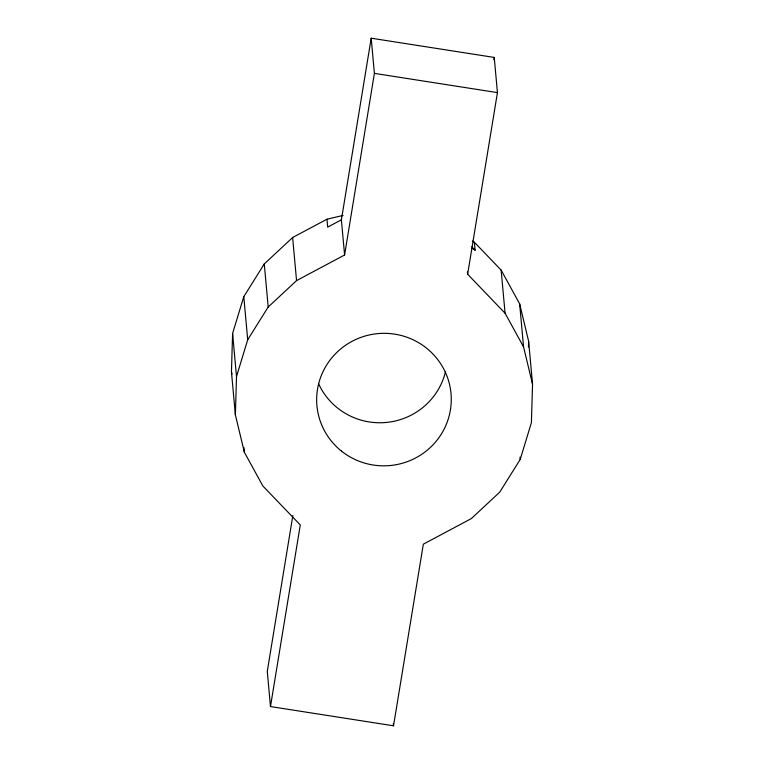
<?xml version="1.0" encoding="UTF-8"?>
<svg xmlns="http://www.w3.org/2000/svg" width="764" height="764" viewBox="0 0 764 764"><rect width="100%" height="100%" fill="white"/><g stroke="black" fill="none" stroke-linecap="round" stroke-linejoin="round"><path stroke-width="1.15" d="M472.391 241.042L474.396 242.255L501.146 270.112L519.644 303.843L528.621 341.174L532.546 384.263L531.4 422.635L520.208 459.431L499.732 492.15L471.369 518.565L423.332 544.188L393.527 725.8L270.475 706.566L300.29 524.954L262.854 485.98L244.356 452.24L235.379 414.909L231.454 371.82L232.6 333.457L243.792 296.652L264.268 263.933L292.631 237.518L326.954 219.211L343.055 215.419M235.379 414.909L236.515 376.547L232.6 333.457M528.449 346.99L528.621 341.174M292.851 515.557L267.276 671.394L270.475 706.566M236.515 376.547L247.708 339.741L268.193 307.023L296.556 280.608L344.593 254.995L341.393 219.812L371.199 38.2L494.241 57.434L497.44 92.606L467.635 274.219L505.071 313.202L523.569 346.932L532.546 384.263M344.593 254.995L374.398 73.373L371.199 38.2M493.859 59.773L494.241 57.434M341.393 219.812L327.68 227.128L326.954 219.211M374.398 73.373L497.44 92.606M472.104 248.348L475.122 250.172L474.396 242.255M471.837 246.753L475.122 250.172M231.454 371.82L231.998 374.083M519.644 303.843L523.569 346.932M519.997 457.101L520.208 459.431M501.146 270.112L505.071 313.202M467.425 271.879L467.635 274.219M393.307 723.451L393.527 725.8M292.631 237.518L296.556 280.608M264.268 263.933L268.193 307.023M243.792 296.652L247.708 339.741M243.936 447.58L244.356 452.24M445.574 371.409A67.318 66.248 -5.2 0 1 386.278 422.454A67.318 66.248 -5.2 0 1 318.454 383.413M341.441 451.066A67.318 66.248 -5.2 0 0 450.407 409.972A67.318 66.248 -5.2 0 0 360.035 337.717A67.318 66.248 -5.2 0 0 341.441 451.066"/></g></svg>
